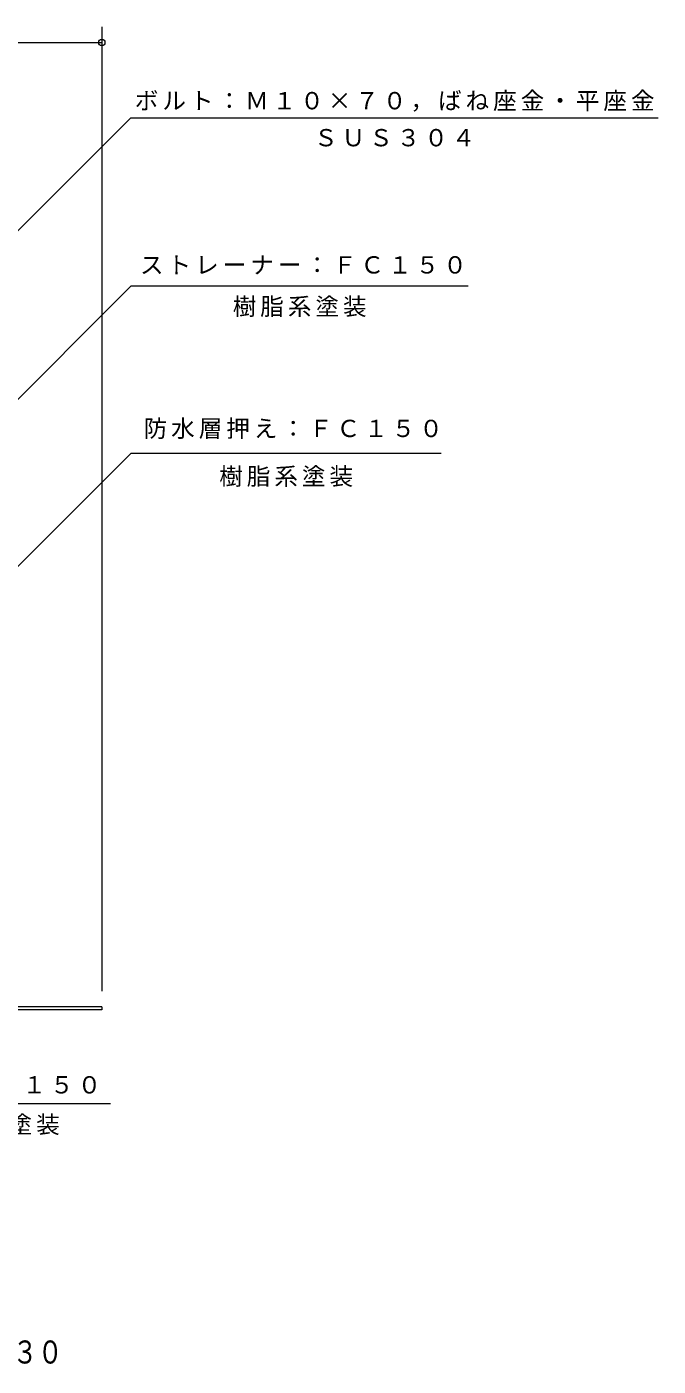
# Model space of a CAD drawing. Units: millimetres at full size, sheet at 1:4; details may follow other scales. Extents: x -494 to 464, y -549 to 533.
# Drawn here: x 143 to 464, y -549 to 133 of the extents above; entities that cross this region are included whole.
import ezdxf
from ezdxf.enums import TextEntityAlignment as Align

# ---------------------------------------------------------------- set-up
doc = ezdxf.new("R2010")
doc.units = ezdxf.units.MM
doc.header["$LTSCALE"] = 4
doc.header["$PDMODE"] = 32
doc.header["$PDSIZE"] = 3.2
for name, color, linetype, lineweight in [('0-4_その他', 7, 'Continuous', 9), ('0-5_寸法', 7, 'Continuous', 9), ('0-8', 2, 'Continuous', 9)]:
    doc.layers.add(name, color=color, linetype=linetype, lineweight=lineweight)
doc.layers.add('F-5_F-5ﾚｲﾔ', color=2, linetype='Continuous')
doc.styles.add('ＭＳ ゴシック', font='')
doc.styles.get('ＭＳ ゴシック').set_extended_font_data('MS Gothic')

msp = doc.modelspace()

# ---------------------------------------------------------------- linework, layer by layer
at = {"layer": '0-4_その他'}
for p, q in [((180.959, 132.677), (180.959, -358.323)), ((25.959, 124.677), (180.959, 124.677))]:
    msp.add_line(p, q, dxfattribs=at)
msp.add_point((180.959, 124.677), dxfattribs=at)
at = {"layer": '0-5_寸法'}
for p, q in [((-183.626, -293.017), (195.721, 86.33)), ((195.721, 86.33), (464.333, 86.33)), ((-90.556, -285.712), (195.721, 0.565)), ((367.527, 0.565), (195.721, 0.565)), ((-45.253, -325.506), (195.721, -84.532)), ((353.784, -84.532), (195.721, -84.532)), ((65.331, -415.517), (185.352, -415.517))]:
    msp.add_line(p, q, dxfattribs=at)
at = {"layer": '0-8'}
for p, q in [((180.959, -366.323), (-179.04, -366.323)), ((180.959, -367.923), (-179.04, -367.923)), ((180.959, -366.323), (180.959, -367.923))]:
    msp.add_line(p, q, dxfattribs=at)

# ---------------------------------------------------------------- texts
at = {"layer": '0-5_寸法', "char_height": 8.798, "attachment_point": 7, "style": 'ＭＳ ゴシック'}
for s, insert in [('\\T1.17;ボルト：Ｍ１０×７０，ばね座金・平座金', (197.764, 89.369)), ('\\T1.17;ＳＵＳ３０４', (289.027, 71.656)), ('\\T1.17;ストレーナー：ＦＣ１５０', (200.393, 6.574)), ('\\T1.17;樹脂系塗装', (247.624, -15.14)), ('\\T1.17;防水層押え：ＦＣ１５０', (202.214, -77.214)), ('\\T1.17;樹脂系塗装', (240.753, -101.635)), ('\\T1.17;本体：ＦＣ１５０', (70.341, -411.448)), ('\\T1.17;樹脂系塗装', (91.341, -431.695))]:
    msp.add_mtext(s, dxfattribs=dict(at, insert=insert))
at = {"layer": 'F-5_F-5ﾚｲﾔ', "style": 'ＭＳ ゴシック', "width": 0.8}
msp.add_text('ねじ込み式\u3000改質アスファルトシート・シート防水用\u3000\u3000ＷＨＸＳ－６－１５０－３０', height=11.73, dxfattribs=at).set_placement((-338.116, -551.524), align=Align.BOTTOM_LEFT)

doc.saveas('drawing.dxf')
